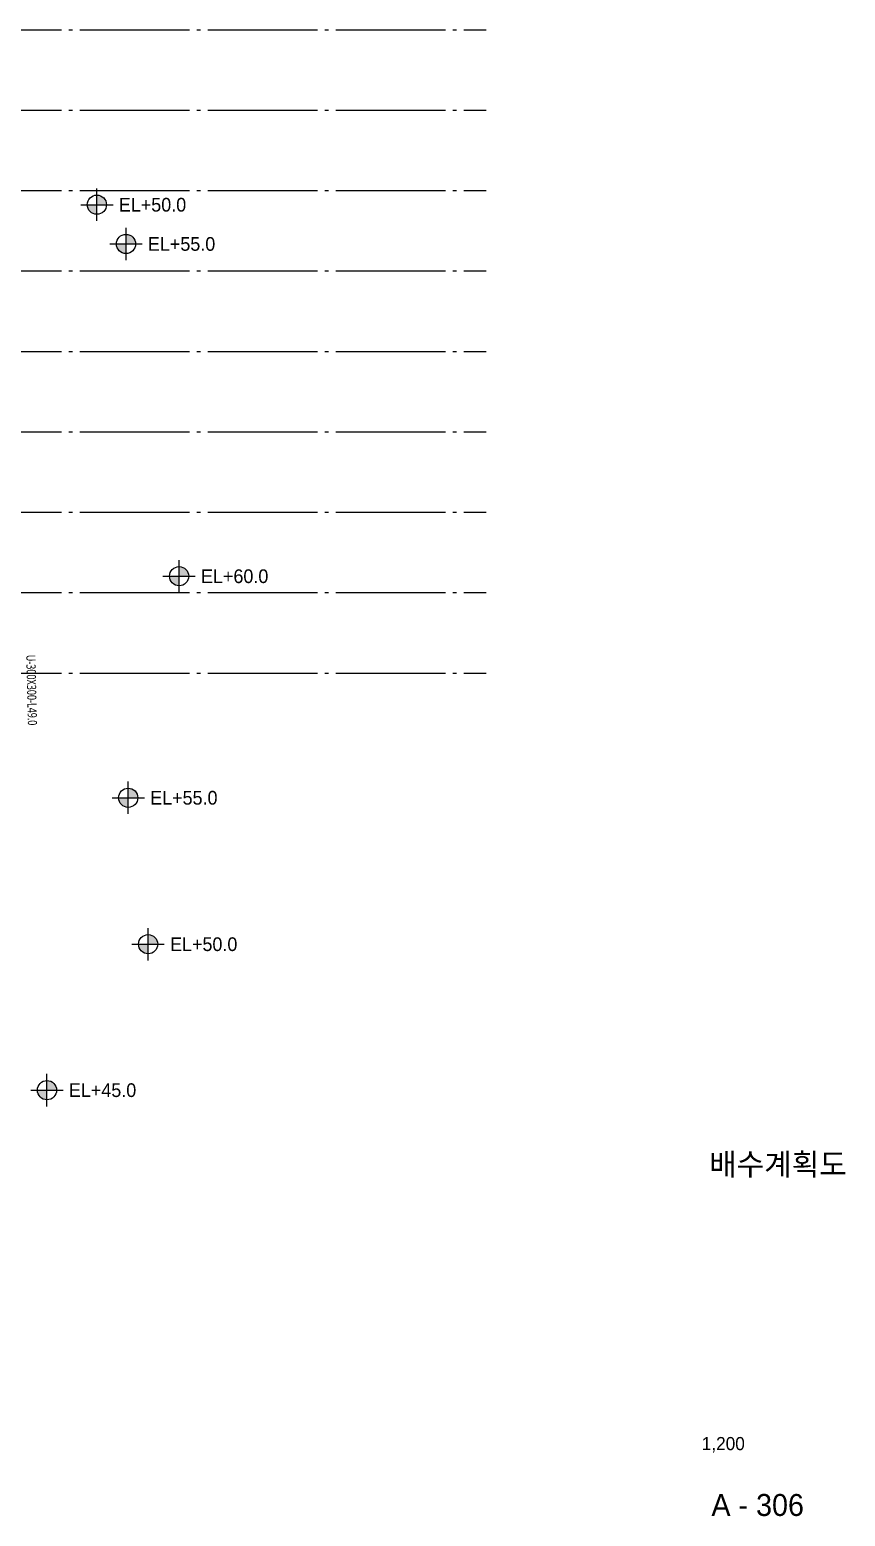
# Model space of a CAD drawing. Header units: millimetres. Extents: x 252222657 to 254795153, y 504225591 to 504550014.
# Drawn here: x 252574245 to 252685778, y 504225591 to 504428937 of the extents above; entities that cross this region are included whole.
import ezdxf
from ezdxf.enums import TextEntityAlignment as Align

# ---------------------------------------------------------------- set-up
doc = ezdxf.new("R2010")
doc.units = ezdxf.units.MM
doc.linetypes.add('CEN', pattern=[35, 30, -2, 1, -2])
for name, color, linetype in [('1-계획-우수문자', 2, 'Continuous'), ('4A.TEC CEN', 1, 'CEN'), ('4A.TEC FORM-TEXT', 3, 'Continuous'), ('4A.TEC TEXT 1', 3, 'Continuous'), ('4A.TEC TEXT 2', 3, 'Continuous'), ('4A.TEC 심볼', 7, 'Continuous')]:
    doc.layers.add(name, color=color, linetype=linetype)
doc.styles.add('GHS', font='malgun.ttf')
doc.styles.add('SAMOO', font='')
doc.styles.add('나눔고딕', font='')
doc.styles.add('돋움', font='')
doc.styles.get('SAMOO').set_extended_font_data('Dotum')
doc.styles.get('나눔고딕').set_extended_font_data('Dotum')
doc.styles.get('돋움').set_extended_font_data('Dotum')

# ---------------------------------------------------------------- blocks, each defined once
blk = doc.blocks.new('FL-LEVEL1')
at = {"layer": '4A.TEC 심볼', "linetype": 'ByBlock'}
h = blk.add_hatch(color=256, dxfattribs=at)
h.paths.add_polyline_path([(295, 175), (295, 0), (470, 0, 0.414214)])
h.paths.add_polyline_path([(295, 0), (120, 0, 0.414214), (295, -175)])
for p, q in [((295, -295), (295, 295)), ((0, 0), (590, 0))]:
    blk.add_line(p, q, dxfattribs=at)
blk.add_circle((295, 0), 175, dxfattribs=at)
at = {"layer": '4A.TEC TEXT 2', "color": 3, "linetype": 'ByBlock', "style": 'SAMOO'}
blk.add_attdef('FL', text='', height=250, dxfattribs=at).set_placement((695, 0), align=Align.MIDDLE_LEFT)

msp = doc.modelspace()

# ---------------------------------------------------------------- linework, layer by layer
at = {"layer": '4A.TEC CEN', "color": 250, "ltscale": 500}
for p, q in [((252266099.96, 504428937.44, -1666.22), (252636666.54, 504428937.44, -7032.17)), ((252266099.96, 504417937.44, -1666.22), (252636666.54, 504417937.44, -7032.17)), ((252266099.96, 504406937.44, -1666.22), (252636666.54, 504406937.44, -7032.17)), ((252266099.96, 504395937.44, -1666.22), (252636666.54, 504395937.44, -7032.17)), ((252266099.96, 504384937.44, -1666.22), (252636666.54, 504384937.44, -7032.17)), ((252266099.96, 504373937.44, -1666.22), (252636666.54, 504373937.44, -7032.17)), ((252266099.96, 504362937.44, -1666.22), (252636666.54, 504362937.44, -7032.17)), ((252266099.96, 504351937.44, -1666.22), (252636666.54, 504351937.44, -7032.17)), ((252266099.96, 504340937.44, -1666.22), (252636666.54, 504340937.44, -7032.17))]:
    msp.add_line(p, q, dxfattribs=at)

# ---------------------------------------------------------------- block references
at = {"layer": '4A.TEC 심볼', "color": 3, "linetype": 'ByBlock'}
ref = msp.add_blockref('FL-LEVEL1', (252581220.93, 504405000.46, 53333.33), dxfattribs=dict(at, xscale=7.500000000000486, yscale=7.500000000000486, zscale=7.500000000000486))
ref.add_attrib('FL', 'EL+50.0', dxfattribs={"layer": '4A.TEC TEXT 1', "color": 3, "linetype": 'ByBlock', "height": 1875, "style": 'SAMOO'}).set_placement((252586433.43, 504405000.46, 53333.33), align=Align.MIDDLE_LEFT)
ref = msp.add_blockref('FL-LEVEL1', (252585197.98, 504399634.43, 58333.33), dxfattribs=dict(at, xscale=7.500000000000486, yscale=7.500000000000486, zscale=7.500000000000486))
ref.add_attrib('FL', 'EL+55.0', dxfattribs={"layer": '4A.TEC TEXT 1', "color": 3, "linetype": 'ByBlock', "height": 1875, "style": 'SAMOO'}).set_placement((252590410.48, 504399634.43, 58333.33), align=Align.MIDDLE_LEFT)
ref = msp.add_blockref('FL-LEVEL1', (252592456.7, 504354183.32, 228333.33), dxfattribs=dict(at, xscale=7.500000000000486, yscale=7.500000000000486, zscale=7.500000000000486))
ref.add_attrib('FL', 'EL+60.0', dxfattribs={"layer": '4A.TEC TEXT 1', "color": 3, "linetype": 'ByBlock', "height": 1875, "style": 'SAMOO'}).set_placement((252597669.2, 504354183.32, 228333.33), align=Align.MIDDLE_LEFT)
ref = msp.add_blockref('FL-LEVEL1', (252585507.02, 504323877.09, 58333.33), dxfattribs=dict(at, xscale=7.500000000000486, yscale=7.500000000000486, zscale=7.500000000000486))
ref.add_attrib('FL', 'EL+55.0', dxfattribs={"layer": '4A.TEC TEXT 1', "color": 3, "linetype": 'ByBlock', "height": 1875, "style": 'SAMOO'}).set_placement((252590719.52, 504323877.09, 58333.33), align=Align.MIDDLE_LEFT)
ref = msp.add_blockref('FL-LEVEL1', (252588221.13, 504303845.92, 53333.33), dxfattribs=dict(at, xscale=7.500000000000486, yscale=7.500000000000486, zscale=7.500000000000486))
ref.add_attrib('FL', 'EL+50.0', dxfattribs={"layer": '4A.TEC TEXT 1', "color": 3, "linetype": 'ByBlock', "height": 1875, "style": 'SAMOO'}).set_placement((252593433.63, 504303845.92, 53333.33), align=Align.MIDDLE_LEFT)
ref = msp.add_blockref('FL-LEVEL1', (252574392.67, 504283878.84, 48333.33), dxfattribs=dict(at, xscale=7.500000000000486, yscale=7.500000000000486, zscale=7.500000000000486))
ref.add_attrib('FL', 'EL+45.0', dxfattribs={"layer": '4A.TEC TEXT 1', "color": 3, "linetype": 'ByBlock', "height": 1875, "style": 'SAMOO'}).set_placement((252579605.17, 504283878.84, 48333.33), align=Align.MIDDLE_LEFT)

# ---------------------------------------------------------------- texts
at = {"layer": '1-계획-우수문자', "color": 2, "style": 'GHS', "width": 0.75}
msp.add_text('U-300X300-L49.0', height=1250, rotation=271.3642552, dxfattribs=at).set_placement((252573768.39, 504343415.6, 3333.33))
at = {"layer": '4A.TEC FORM-TEXT', "style": '돋움'}
msp.add_text('A - 306', height=3000, dxfattribs=at).set_placement((252673800.08, 504225633.34, 3333.33), align=Align.CENTER)
at = {"layer": '4A.TEC TEXT 2', "style": '나눔고딕'}
for s, height, p in [('배수계획도', 3000, (252676570.72, 504272236.1, 3333.33)), ('1,200', 1800, (252669096.26, 504234633.19, 3333.33))]:
    msp.add_text(s, height=height, dxfattribs=at).set_placement(p, align=Align.CENTER)

doc.saveas('drawing.dxf')
